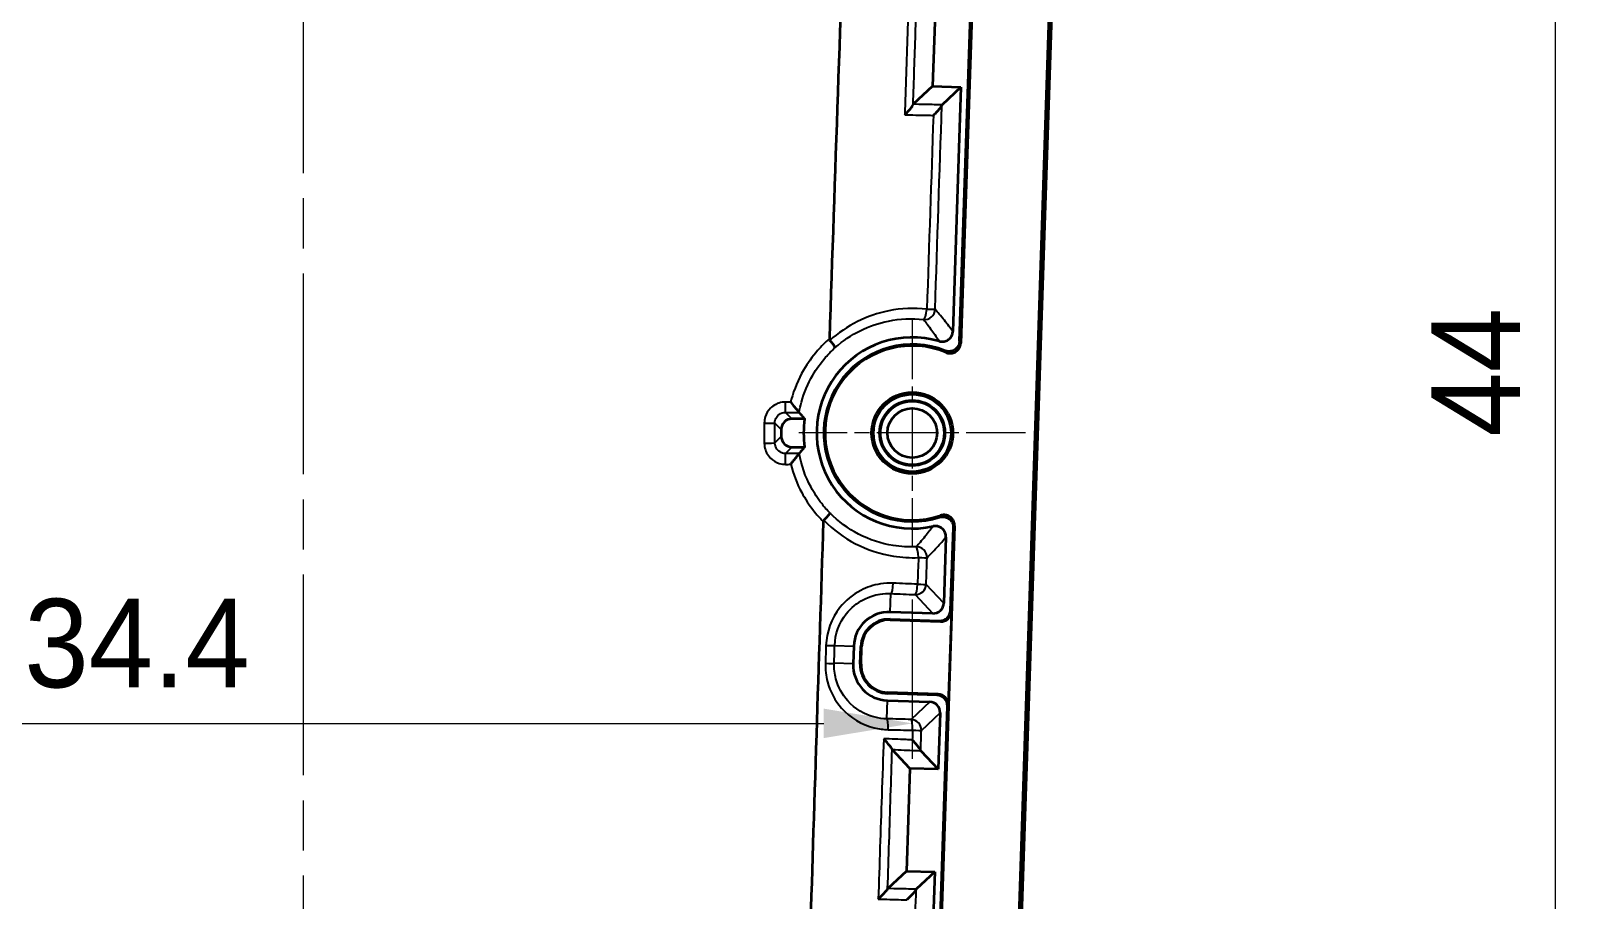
# Model space of a CAD drawing. Header units: millimetres. Extents: x 0 to 1594, y 0 to 281.
# Drawn here: x 1502.54 to 1546.58, y 185.04 to 209.57 of the extents above; entities that cross this region are included whole.
import ezdxf

# ---------------------------------------------------------------- set-up
doc = ezdxf.new("R2010")
doc.units = ezdxf.units.MM
doc.linetypes.add('CHAIN', pattern=[0.3543, 0.2362, -0.0295, 0.0591, -0.0295])
doc.layers.get('Defpoints').update_dxf_attribs({"lineweight": 25})
doc.layers.add('Center Mark (ISO)', color=7, linetype='Continuous', lineweight=18, true_color=0x80ffff)
doc.layers.add('Centerline (ISO)', color=7, linetype='Continuous', lineweight=18, true_color=0x80ffff)
for name, color, linetype, lineweight in [('Dimension (ISO)', 7, 'Continuous', 18), ('Visible (ISO)', 7, 'Continuous', 35), ('Visible Narrow (ISO)', 7, 'Continuous', 25)]:
    doc.layers.add(name, color=color, linetype=linetype, lineweight=lineweight)
doc.styles.add('Note Text (TK)', font='')
doc.styles.get('Note Text (TK)').set_extended_font_data('MS PGothic')
doc.dimstyles.new('Default - Method 1b (TK)', dxfattribs={"dimtxt": 2.5, "dimasz": 2.5, "dimexe": 1, "dimexo": 1.5, "dimgap": 1, "dimtad": 1, "dimtoh": 1, "dimrnd": 1e-08, "dimdsep": 46, "dimtxsty": 'Note Text (TK)', "dimcen": 0.09, "dimdle": 5, "dimclrd": 100, "dimclre": 100, "dimclrt": 7, "dimadec": 1, "dimazin": 1, "dimtfac": 1, "dimtmove": 0, "dimatfit": 3, "dimfxl": 0, "dimtolj": 1, "dimlwd": -1, "dimlwe": -1, "dimarcsym": 0})

# ---------------------------------------------------------------- blocks, each defined once
blk = doc.blocks.new('*D179')
at = {"layer": 'Defpoints', "color": 0, "transparency": 16777216}
for p in [(1493.021, 195.024), (1527.421, 195.024), (1527.421, 190.024)]:
    blk.add_point(p, dxfattribs=at)
at = {"layer": 'Dimension (ISO)', "color": 100, "transparency": 16777216}
for p, q in [((1493.021, 193.524), (1493.021, 189.024)), ((1527.421, 193.524), (1527.421, 189.024)), ((1495.521, 190.024), (1524.921, 190.024))]:
    blk.add_line(p, q, dxfattribs=at)
for points in [[(1495.521, 190.441), (1495.521, 189.608), (1493.021, 190.024)], [(1524.921, 190.441), (1524.921, 189.608), (1527.421, 190.024)]]:
    blk.add_solid(points, dxfattribs=at)
at = {"layer": 'Dimension (ISO)', "color": 7, "transparency": 16777216, "insert": (1502.347, 192.274), "char_height": 2.5, "attachment_point": 4, "style": 'Note Text (TK)'}
blk.add_mtext('\\A1;34.4', dxfattribs=at)
blk = doc.blocks.new('_DotSmall')
at = {"color": 0, "linetype": 'ByBlock', "const_width": 0.5}
blk.add_lwpolyline([(-0.0625, 0, 1), (0.0625, 0, 1)], format="xyb", close=True, dxfattribs=at)
blk = doc.blocks.new('*D183')
at = {"layer": 'Defpoints', "color": 0, "transparency": 16777216}
for p in [(1526.582, 221.824), (1545.582, 221.824), (1526.591, 177.824)]:
    blk.add_point(p, dxfattribs=at)
at = {"layer": 'Dimension (ISO)', "color": 100, "transparency": 16777216}
for p, q in [((1528.082, 221.824), (1546.582, 221.824)), ((1545.582, 180.324), (1545.582, 221.824)), ((1528.091, 177.824), (1546.582, 177.824))]:
    blk.add_line(p, q, dxfattribs=at)
blk.add_solid([(1545.165, 180.324), (1545.999, 180.324), (1545.582, 177.824)], dxfattribs=at)
at = {"layer": 'Dimension (ISO)', "color": 100, "transparency": 16777216, "xscale": 2.5, "yscale": 2.5, "zscale": 2.5, "rotation": 90}
blk.add_blockref('_DotSmall', (1545.582, 221.824), dxfattribs=at)
at = {"layer": 'Dimension (ISO)', "color": 7, "transparency": 16777216, "insert": (1543.332, 198.117), "char_height": 2.5, "attachment_point": 4, "rotation": 90, "style": 'Note Text (TK)'}
blk.add_mtext('\\A1;44', dxfattribs=at)

msp = doc.modelspace()

# ---------------------------------------------------------------- linework, layer by layer
at = {"layer": 'Center Mark (ISO)', "linetype": 'CHAIN', "ltscale": 7.111628}
for p, q in [((1527.4211, 201.4242), (1527.4211, 195.0242)), ((1530.6211, 198.2242), (1524.2211, 198.2242))]:
    msp.add_line(p, q, dxfattribs=at)
at = {"layer": 'Centerline (ISO)', "linetype": 'CHAIN', "ltscale": 23.990969}
msp.add_line((1510.2211, 236.7242), (1510.2211, 159.7242), dxfattribs=at)
at = {"layer": 'Visible (ISO)'}
for p, q in [((1528.7562, 200.8156), (1529.3949, 219.9759)), ((1529.4298, 219.9747), (1528.7894, 200.7643)), ((1530.1733, 176.6532), (1531.615, 219.9019)), ((1530.252, 176.6505), (1531.6936, 219.8993)), ((1528.0923, 210.9143), (1527.9957, 208.0159)), ((1527.9957, 208.0159), (1527.4506, 207.506)), ((1527.9957, 208.0159), (1528.7952, 207.9892)), ((1528.7952, 207.9892), (1528.2607, 207.4892)), ((1528.7952, 207.9892), (1528.5653, 201.0924)), ((1523.7211, 198.3247), (1523.7211, 198.1238)), ((1524.3805, 198.6242), (1524.0207, 198.6242)), ((1524.0207, 197.8242), (1524.3805, 197.8242)), ((1528.6173, 195.5987), (1527.9882, 176.726)), ((1528.5028, 193.2122), (1528.5807, 195.5498)), ((1528.3718, 195.2862), (1528.3095, 193.4185)), ((1526.7929, 192.9448), (1528.2168, 192.8973)), ((1526.7937, 192.9692), (1528.1931, 192.9226)), ((1528.0001, 193.1291), (1526.8004, 193.1691)), ((1528.5264, 193.187), (1528.4381, 190.5377)), ((1525.7676, 192.203), (1525.751, 191.7032)), ((1525.9509, 191.6966), (1525.9675, 192.1963)), ((1525.9753, 191.6958), (1525.992, 192.1955)), ((1528.1232, 190.8237), (1526.7238, 190.8704)), ((1528.1484, 190.8473), (1526.7246, 190.8948)), ((1526.7171, 190.6705), (1527.9169, 190.6305)), ((1527.9533, 176.7272), (1528.4128, 190.5141)), ((1528.2063, 190.3211), (1528.1532, 188.7272)), ((1527.3536, 188.7538), (1526.8552, 189.2866)), ((1527.6618, 189.2524), (1528.1532, 188.7272)), ((1527.3536, 188.7538), (1527.257, 185.8554)), ((1528.1532, 188.7272), (1527.3536, 188.7538)), ((1527.257, 185.8554), (1526.7287, 185.3612)), ((1527.257, 185.8554), (1528.0565, 185.8288)), ((1528.0565, 185.8288), (1527.5347, 185.3406)), ((1528.0565, 185.8288), (1527.9166, 181.6311))]:
    msp.add_line(p, q, dxfattribs=at)
for radius in [1.1467, 1.0943, 0.9236, 0.9, 0.7]:
    msp.add_circle((1527.4211, 198.2242), radius, dxfattribs=at)
for centre, radius, start, end in [((1527.4211, 198.2242), 2.7, 73.64207, 282.53963), ((1527.4211, 198.2242), 2.5, 68.29503, 287.88667), ((1527.4211, 198.2242), 2.4651, 67.26205, 288.91964), ((1527.4211, 198.2242), 3.0669, 172.50574, 187.49426), ((1526.7671, 192.1697), 1, 88.09085, 178.09085), ((1526.7671, 192.1697), 0.8, 88.09085, 178.09085), ((1526.7671, 192.1697), 0.7756, 88.09085, 178.09085), ((1526.7504, 191.6699), 1, 178.09085, 268.09085), ((1526.7504, 191.6699), 0.8, 178.09085, 268.09085), ((1526.7504, 191.6699), 0.7756, 178.09085, 268.09085)]:
    msp.add_arc(centre, radius, start, end, dxfattribs=at)
for centre, major_axis, ratio, start_param, end_param in [((1524.0215, 198.3238), (-0.2127, 0.2127), 0.9972647, 5.4991567, 7.0672139), ((1524.0215, 198.1247), (-0.2127, -0.2127), 0.9972647, 5.4991567, 7.0672139), ((1528.0093, 193.4294), (0.2055, -0.2197), 0.9972647, 5.4991567, 7.0672139), ((1528.2028, 193.2226), (0.2052, -0.2193), 0.9987828, 5.4983961, 7.0679745), ((1528.2264, 193.1973), (0.2052, -0.2193), 0.9987828, 5.4983961, 7.0679745), ((1528.1128, 190.5237), (0.2193, 0.2052), 0.9987828, 5.4983961, 7.0679745), ((1528.1381, 190.5473), (0.2193, 0.2052), 0.9987828, 5.4983961, 7.0679745), ((1527.906, 190.3303), (0.2197, 0.2055), 0.9972647, 5.4991567, 7.0672139)]:
    msp.add_ellipse(centre, major_axis=major_axis, ratio=ratio, start_param=start_param, end_param=end_param, dxfattribs=at)
for points, knots in [([(1525.7945, 221.6487), (1525.7247, 218.9316), (1525.6431, 217.0617), (1525.396, 210.1416), (1525.2356, 205.5131), (1525.0798, 200.8849)], [-5.0418854, -5.0418854, -5.0418854, -5.0418854, -4.5315986, -4.5315986, -3.5015112, -3.5015112, -3.5015112, -3.5015112]), ([(1527.2075, 207.2077), (1527.2082, 207.2084), (1527.2089, 207.2091), (1527.2403, 207.2398), (1527.2701, 207.2701), (1527.3242, 207.3275), (1527.349, 207.3551), (1527.3937, 207.4081), (1527.4135, 207.4337), (1527.4375, 207.4706), (1527.4443, 207.4838), (1527.4462, 207.493)], [-0.048372141, -0.048372141, -0.048372141, -0.048372141, -0.048073159, -0.048073159, -0.03512913, -0.03512913, -0.02277366, -0.02277366, -0.009709358, -0.009709358, 0, 0, 0, 0]), ([(1528.2564, 207.4764), (1528.2544, 207.4673), (1528.2476, 207.4542), (1528.2237, 207.4174), (1528.2039, 207.3919), (1528.1592, 207.339), (1528.1344, 207.3114), (1528.0802, 207.254), (1528.0504, 207.2237), (1528.0189, 207.193), (1528.0182, 207.1923), (1528.0175, 207.1916)], [0, 0, 0, 0, 0.00970587, 0.00970587, 0.022767176, 0.022767176, 0.035134264, 0.035134264, 0.048091731, 0.048091731, 0.048390396, 0.048390396, 0.048390396, 0.048390396]), ([(1525.0798, 200.8849), (1525.0795, 200.875), (1525.0804, 200.8648), (1525.0856, 200.8491), (1525.0887, 200.8434), (1525.093, 200.8383), (1525.0931, 200.8383), (1525.0931, 200.8382)], [0, 0, 0, 0, 0.0029694445, 0.0029694445, 0.0049687418, 0.0049687418, 0.0049921299, 0.0049921299, 0.0049921299, 0.0049921299]), ([(1525.2461, 200.6387), (1525.2461, 200.6388), (1525.2461, 200.6388), (1525.2465, 200.6415), (1525.2441, 200.647), (1525.2339, 200.6638), (1525.2262, 200.675), (1525.2024, 200.7071), (1525.1845, 200.7299), (1525.1423, 200.7812), (1525.1184, 200.8093), (1525.0931, 200.8382)], [-0.00018941, -0.00018941, -0.00018941, -0.00018941, 0, 0, 0.008607762, 0.008607762, 0.017206684, 0.017206684, 0.028929219, 0.028929219, 0.0406213, 0.0406213, 0.0406213, 0.0406213]), ([(1528.1815, 200.8149), (1528.2191, 200.8039), (1528.2585, 200.8003), (1528.3363, 200.8085), (1528.3739, 200.8201), (1528.4425, 200.8571), (1528.4728, 200.8821), (1528.5183, 200.9375), (1528.5348, 200.966), (1528.5578, 201.0273), (1528.5642, 201.0597), (1528.5653, 201.0924)], [0, 0, 0, 0, 0.011751014, 0.011751014, 0.023456662, 0.023456662, 0.035137988, 0.035137988, 0.044959283, 0.044959283, 0.054789466, 0.054789466, 0.054789466, 0.054789466]), ([(1528.7562, 200.8156), (1528.7549, 200.7765), (1528.746, 200.738), (1528.7139, 200.6667), (1528.6911, 200.6346), (1528.6344, 200.5809), (1528.6011, 200.5599), (1528.5284, 200.5318), (1528.4896, 200.525), (1528.4146, 200.5265), (1528.3791, 200.5337), (1528.3457, 200.547)], [0, 0, 0, 0, 0.01173795, 0.01173795, 0.023452388, 0.023452388, 0.035152501, 0.035152501, 0.046855593, 0.046855593, 0.057642686, 0.057642686, 0.057642686, 0.057642686]), ([(1528.3739, 200.4977), (1528.41, 200.4826), (1528.4487, 200.4747), (1528.5269, 200.4741), (1528.5656, 200.4815), (1528.638, 200.5106), (1528.671, 200.5321), (1528.7269, 200.5865), (1528.7493, 200.6189), (1528.7798, 200.6893), (1528.7882, 200.7265), (1528.7894, 200.7643)], [0, 0, 0, 0, 0.011739538, 0.011739538, 0.023455046, 0.023455046, 0.035155573, 0.035155573, 0.046858691, 0.046858691, 0.058188588, 0.058188588, 0.058188588, 0.058188588]), ([(1523.9857, 199.0987), (1523.9862, 199.098), (1523.9868, 199.0973), (1524.0237, 199.0498), (1524.0607, 199.0032), (1524.1216, 198.928), (1524.1468, 198.8973), (1524.1848, 198.8519), (1524.1991, 198.8352), (1524.2181, 198.8132), (1524.2238, 198.807), (1524.2255, 198.8054)], [-0.051556692, -0.051556692, -0.051556692, -0.051556692, -0.05129287, -0.05129287, -0.033653508, -0.033653508, -0.01992662, -0.01992662, -0.009222614, -0.009222614, 0, 0, 0, 0]), ([(1523.9874, 197.3388), (1523.9879, 197.3395), (1523.9885, 197.3402), (1524.0085, 197.3659), (1524.028, 197.391), (1524.0661, 197.4397), (1524.0848, 197.4633), (1524.1284, 197.5186), (1524.1528, 197.5492), (1524.1893, 197.5952), (1524.2028, 197.6124), (1524.2207, 197.6355), (1524.2257, 197.6424), (1524.227, 197.6447)], [-0.00026782, -0.00026782, -0.00026782, -0.00026782, 0, 0, 0.009521611, 0.009521611, 0.018872002, 0.018872002, 0.03244388, 0.03244388, 0.043069304, 0.043069304, 0.052319568, 0.052319568, 0.052319568, 0.052319568]), ([(1524.9081, 195.7204), (1524.8422, 193.7163), (1524.7772, 191.7123), (1524.5754, 185.4), (1524.4643, 181.793), (1524.381, 179.0511)], [-3.1183368, -3.1183368, -3.1183368, -3.1183368, -2.6722265, -2.6722265, -1.7129366, -1.7129366, -1.7129366, -1.7129366]), ([(1524.9229, 195.7617), (1524.9192, 195.758), (1524.9163, 195.7537), (1524.9122, 195.7448), (1524.9108, 195.7404), (1524.9088, 195.7308), (1524.9083, 195.7256), (1524.9081, 195.7204)], [0.225006952, 0.225006952, 0.225006952, 0.225006952, 0.229970795, 0.229970795, 0.234274407, 0.234274407, 0.239153222, 0.239153222, 0.239153222, 0.239153222]), ([(1525.0936, 195.9647), (1525.0936, 195.9647), (1525.0937, 195.9646), (1525.0943, 195.9613), (1525.0916, 195.9547), (1525.0794, 195.9355), (1525.0701, 195.923), (1525.0424, 195.889), (1525.0225, 195.8663), (1524.9763, 195.8161), (1524.9503, 195.7891), (1524.9229, 195.7617)], [-0.042141541, -0.042141541, -0.042141541, -0.042141541, -0.041946028, -0.041946028, -0.032674963, -0.032674963, -0.023412916, -0.023412916, -0.011695256, -0.011695256, 0, 0, 0, 0]), ([(1528.3718, 195.2862), (1528.3731, 195.3254), (1528.3668, 195.3644), (1528.3395, 195.4376), (1528.3188, 195.4712), (1528.2659, 195.5284), (1528.2341, 195.5515), (1528.1691, 195.5817), (1528.1374, 195.5906), (1528.0723, 195.5976), (1528.0393, 195.5958), (1528.0073, 195.5886)], [0, 0, 0, 0, 0.011750056, 0.011750056, 0.023454504, 0.023454504, 0.035134529, 0.035134529, 0.044958311, 0.044958311, 0.054789453, 0.054789453, 0.054789453, 0.054789453]), ([(1528.189, 195.8451), (1528.2262, 195.8571), (1528.2654, 195.8617), (1528.3434, 195.8557), (1528.3813, 195.8451), (1528.451, 195.8099), (1528.4821, 195.7857), (1528.5332, 195.7268), (1528.5527, 195.6926), (1528.5766, 195.6215), (1528.5819, 195.5857), (1528.5807, 195.5498)], [0, 0, 0, 0, 0.011738455, 0.011738455, 0.023453555, 0.023453555, 0.035154399, 0.035154399, 0.04685819, 0.04685819, 0.057642691, 0.057642691, 0.057642691, 0.057642691]), ([(1528.6173, 195.5987), (1528.6186, 195.6378), (1528.6122, 195.6768), (1528.5849, 195.7501), (1528.5643, 195.7837), (1528.5113, 195.841), (1528.4795, 195.8642), (1528.4088, 195.8971), (1528.3706, 195.9065), (1528.2939, 195.91), (1528.2561, 195.9046), (1528.2204, 195.8923)], [0, 0, 0, 0, 0.011739012, 0.011739012, 0.023453828, 0.023453828, 0.035153591, 0.035153591, 0.046855978, 0.046855978, 0.058188585, 0.058188585, 0.058188585, 0.058188585]), ([(1526.853, 189.2926), (1526.8516, 189.2988), (1526.846, 189.3092), (1526.8258, 189.3402), (1526.8091, 189.3626), (1526.7671, 189.4159), (1526.7404, 189.448), (1526.6817, 189.5162), (1526.649, 189.553), (1526.6149, 189.5903), (1526.6143, 189.591), (1526.6137, 189.5916)], [0, 0, 0, 0, 0.009210039, 0.009210039, 0.021260573, 0.021260573, 0.035298284, 0.035298284, 0.050207523, 0.050207523, 0.050471843, 0.050471843, 0.050471843, 0.050471843]), ([(1527.6595, 189.2587), (1527.6581, 189.265), (1527.6525, 189.2756), (1527.6323, 189.3069), (1527.6157, 189.3295), (1527.5737, 189.3829), (1527.5471, 189.415), (1527.4886, 189.4832), (1527.4559, 189.5199), (1527.4218, 189.5572), (1527.4212, 189.558), (1527.4205, 189.5587)], [-0.050619581, -0.050619581, -0.050619581, -0.050619581, -0.041316904, -0.041316904, -0.029148701, -0.029148701, -0.015006503, -0.015006503, 0, 0, 0.000296655, 0.000296655, 0.000296655, 0.000296655]), ([(1526.4602, 185.0618), (1526.4609, 185.0625), (1526.4616, 185.0632), (1526.4998, 185.0997), (1526.5367, 185.136), (1526.6026, 185.2033), (1526.6326, 185.2351), (1526.6784, 185.2867), (1526.696, 185.3078), (1526.7179, 185.3377), (1526.7241, 185.3481), (1526.7258, 185.3545)], [-0.051044495, -0.051044495, -0.051044495, -0.051044495, -0.050744481, -0.050744481, -0.035281335, -0.035281335, -0.020794943, -0.020794943, -0.009086376, -0.009086376, 0, 0, 0, 0]), ([(1527.5319, 185.3341), (1527.5301, 185.3277), (1527.5239, 185.3175), (1527.5021, 185.2877), (1527.4844, 185.2667), (1527.4387, 185.2153), (1527.4087, 185.1836), (1527.3429, 185.1165), (1527.3062, 185.0804), (1527.268, 185.044), (1527.2673, 185.0433), (1527.2666, 185.0426)], [0, 0, 0, 0, 0.009090831, 0.009090831, 0.020816325, 0.020816325, 0.035283296, 0.035283296, 0.050723035, 0.050723035, 0.051022294, 0.051022294, 0.051022294, 0.051022294])]:
    msp.add_open_spline(points, degree=3, knots=knots, dxfattribs=at)
for points, degree in [([(1527.4506, 207.506), (1527.4492, 207.5047), (1527.4477, 207.5003), (1527.4462, 207.493)], 3), ([(1528.2607, 207.4892), (1528.2593, 207.4879), (1528.2579, 207.4836), (1528.2564, 207.4764)], 3), ([(1524.2257, 198.8051), (1524.2257, 198.8052), (1524.2256, 198.8053), (1524.2255, 198.8054)], 3), ([(1524.2257, 198.8051), (1524.3031, 198.7124), (1524.3805, 198.6242)], 2), ([(1524.3805, 197.8242), (1524.3038, 197.7369), (1524.2272, 197.6451)], 2), ([(1524.2272, 197.6451), (1524.2271, 197.645), (1524.227, 197.6449), (1524.227, 197.6447)], 3), ([(1526.853, 189.2926), (1526.8537, 189.2894), (1526.8544, 189.2874), (1526.8552, 189.2866)], 3), ([(1527.6595, 189.2587), (1527.6602, 189.2554), (1527.661, 189.2533), (1527.6618, 189.2524)], 3), ([(1526.7287, 185.3612), (1526.7278, 185.3604), (1526.7268, 185.3581), (1526.7258, 185.3545)], 3), ([(1527.5347, 185.3406), (1527.5338, 185.3398), (1527.5329, 185.3376), (1527.5319, 185.3341)], 3)]:
    msp.add_open_spline(points, degree=degree, dxfattribs=at)
at = {"layer": 'Visible Narrow (ISO)'}
for p, q in [((1527.4462, 207.493), (1527.4465, 207.5021)), ((1524.0207, 198.6242), (1523.8395, 198.8054)), ((1523.5405, 198.5053), (1523.7211, 198.3247)), ((1523.7211, 198.1238), (1523.5411, 197.9438)), ((1523.8415, 197.6451), (1524.0207, 197.8242)), ((1528.3095, 193.4185), (1527.8125, 193.9499)), ((1526.8004, 193.1691), (1526.8178, 193.6902)), ((1527.5031, 193.6604), (1528.0001, 193.1291)), ((1526.7929, 192.9448), (1526.7937, 192.9692)), ((1528.1931, 192.9226), (1528.2168, 192.8973)), ((1528.5264, 193.187), (1528.5028, 193.2122)), ((1525.2303, 192.2209), (1525.7676, 192.203)), ((1525.9675, 192.1963), (1525.992, 192.1955)), ((1525.751, 191.7032), (1525.2144, 191.7211)), ((1525.9753, 191.6958), (1525.9509, 191.6966)), ((1526.7238, 190.8704), (1526.7246, 190.8948)), ((1528.1484, 190.8473), (1528.1232, 190.8237)), ((1526.6999, 190.153), (1526.7171, 190.6705)), ((1527.9169, 190.6305), (1527.3886, 190.1363)), ((1527.678, 189.8269), (1528.2063, 190.3211)), ((1528.4128, 190.5141), (1528.4381, 190.5377)), ((1526.8529, 189.2891), (1526.853, 189.2926))]:
    msp.add_line(p, q, dxfattribs=at)
for centre, major_axis, ratio, start_param, end_param in [((1527.7674, 201.7257), (-0.033, -0.2982), 0.2189671, 0.0536634, 1.5785028), ((1527.7674, 201.7257), (0.2257, 0.1977), 0.9970747, 3.8958207, 5.5289573), ((1527.7674, 201.7257), (0.2998, -0.0098), 0.0095048, 4.9330757, 6.2308231), ((1523.8395, 199.105), (-0.0001, -0.3), 0.0036732, 0.0523602, 1.5498408), ((1523.2409, 198.5053), (0.3, 0.0003), 0.0213353, 4.7159609, 6.2308135), ((1523.2415, 197.9438), (0.3, 0.0003), 0.0218078, 4.7160796, 6.230813), ((1523.8415, 197.3455), (-0.0001, 0.3), 0.0040613, 4.6899446, 6.230825), ((1527.5377, 194.7116), (-0.2121, 0.2121), 0.9970709, 3.8952119, 5.5295661), ((1527.5377, 194.7116), (-0.013, 0.2997), 0.1917776, 4.6855951, 6.2298342), ((1527.5377, 194.7116), (0.2998, -0.0098), 0.0123757, 4.9068018, 6.2308214), ((1526.8277, 193.9896), (-0.013, -0.2997), 0.1899112, 0.0533313, 1.5573324), ((1527.5131, 193.9598), (-0.013, -0.2997), 0.1901559, 0.0533339, 1.5603924), ((1527.5131, 193.9598), (0.2191, 0.2049), 0.9972647, 3.9283603, 5.4964176), ((1527.5131, 193.9598), (0.2998, -0.0098), 0.0126909, 4.9035735, 6.2308212), ((1524.9309, 192.2309), (0.2998, -0.0096), 0.0259398, 4.8937339, 6.2308078), ((1524.9149, 191.7311), (0.2998, -0.0096), 0.0263362, 4.8912731, 6.2308072), ((1526.6899, 189.8536), (0.0073, 0.2999), 0.1704234, 4.6932515, 6.2300474), ((1527.3786, 189.8369), (0.0073, 0.2999), 0.1710909, 4.6967232, 6.2300411), ((1527.3786, 189.8369), (-0.2049, 0.2191), 0.9972647, 3.9283603, 5.4964176), ((1527.3786, 189.8369), (0.2998, -0.0098), 0.0144506, 4.8844311, 6.23082)]:
    msp.add_ellipse(centre, major_axis=major_axis, ratio=ratio, start_param=start_param, end_param=end_param, dxfattribs=at)
for points, knots in [([(1527.3605, 211.7703), (1527.3351, 211.0132), (1527.3097, 210.2562), (1527.2843, 209.4992), (1527.2587, 208.7354), (1527.2331, 207.9716), (1527.2075, 207.2077)], [1.02887468, 1.02887468, 1.02887468, 1.02887468, 1.25607359, 1.25607359, 1.25607359, 1.48532714, 1.48532714, 1.48532714, 1.48532714]), ([(1527.4465, 207.5021), (1527.4683, 208.1661), (1527.4901, 208.8301), (1527.512, 209.4941), (1527.5336, 210.1511), (1527.5552, 210.8082), (1527.5769, 211.4652)], [-1.45538176, -1.45538176, -1.45538176, -1.45538176, -1.25607359, -1.25607359, -1.25607359, -1.05884484, -1.05884484, -1.05884484, -1.05884484]), ([(1528.2607, 207.4892), (1528.2416, 207.4896), (1528.2225, 207.49), (1528.2034, 207.4904), (1528.1312, 207.4919), (1528.059, 207.4934), (1527.9146, 207.4964), (1527.8424, 207.4979), (1527.7703, 207.4994), (1527.6637, 207.5016), (1527.5572, 207.5038), (1527.4506, 207.506)], [-0.005898096, -0.005898096, -0.005898096, -0.005898096, 0, 0, 0, 0.02228024, 0.02228024, 0.044560481, 0.044560481, 0.044560481, 0.077448415, 0.077448415, 0.077448415, 0.077448415]), ([(1527.2075, 207.2077), (1527.4151, 207.2036), (1527.6228, 207.1995), (1527.8305, 207.1953), (1527.8928, 207.1941), (1527.9552, 207.1928), (1528.0175, 207.1916)], [-0.108662074, -0.108662074, -0.108662074, -0.108662074, -0.044560481, -0.044560481, -0.044560481, -0.02531331, -0.02531331, -0.02531331, -0.02531331]), ([(1527.833, 201.7208), (1527.4746, 201.7601), (1527.1101, 201.744), (1526.1441, 201.5501), (1525.563, 201.2606), (1525.0931, 200.8382)], [-0.30448388, -0.30448388, -0.30448388, -0.30448388, -0.19360325, -0.19360325, -0.00226491, -0.00226491, -0.00226491, -0.00226491]), ([(1528.5653, 201.0924), (1528.5282, 201.1438), (1528.4911, 201.1938), (1528.4117, 201.2983), (1528.3694, 201.3524), (1528.3271, 201.4053), (1528.2795, 201.4648), (1528.2318, 201.5227), (1528.145, 201.6257), (1528.106, 201.6711), (1528.0669, 201.7157)], [-1.11009258, -1.11009258, -1.11009258, -1.11009258, -0.88720271, -0.88720271, -0.63420278, -0.63420278, -0.63420278, -0.34949742, -0.34949742, -0.11662468, -0.11662468, -0.11662468, -0.11662468]), ([(1525.2461, 200.6387), (1525.6734, 201.0171), (1526.1992, 201.2759), (1527.0765, 201.4503), (1527.4101, 201.4643), (1527.7379, 201.4276)], [0.00457115, 0.00457115, 0.00457115, 0.00457115, 0.19360325, 0.19360325, 0.30448388, 0.30448388, 0.30448388, 0.30448388]), ([(1527.7379, 201.4276), (1527.7734, 201.3833), (1527.8086, 201.3383), (1527.8867, 201.2366), (1527.9293, 201.1794), (1527.9717, 201.1209), (1528.0094, 201.0689), (1528.0468, 201.0158), (1528.1167, 200.9137), (1528.1492, 200.8649), (1528.1815, 200.8149)], [0.11662468, 0.11662468, 0.11662468, 0.11662468, 0.34949742, 0.34949742, 0.63420278, 0.63420278, 0.63420278, 0.88720271, 0.88720271, 1.11009258, 1.11009258, 1.11009258, 1.11009258]), ([(1525.0798, 200.8849), (1524.9622, 200.7814), (1524.8513, 200.6701), (1524.5991, 200.3806), (1524.4663, 200.1949), (1524.3525, 199.9983), (1524.2018, 199.7379), (1524.0845, 199.4582), (1523.9978, 199.1451), (1523.9916, 199.1219), (1523.9857, 199.0987)], [-0.59710135, -0.59710135, -0.59710135, -0.59710135, -0.55008316, -0.55008316, -0.48192239, -0.48192239, -0.48192239, -0.39166972, -0.39166972, -0.38447175, -0.38447175, -0.38447175, -0.38447175]), ([(1524.2257, 198.8051), (1524.2433, 198.9025), (1524.2653, 198.999), (1524.3652, 199.3597), (1524.4726, 199.6157), (1524.6106, 199.8541), (1524.7148, 200.0341), (1524.8363, 200.2041), (1525.0583, 200.4589), (1525.1496, 200.5517), (1525.2461, 200.6387)], [0.35925842, 0.35925842, 0.35925842, 0.35925842, 0.39166972, 0.39166972, 0.48192239, 0.48192239, 0.48192239, 0.55008316, 0.55008316, 0.59266348, 0.59266348, 0.59266348, 0.59266348]), ([(1528.3457, 200.547), (1528.3466, 200.5454), (1528.3476, 200.5437), (1528.3523, 200.5355), (1528.3561, 200.5289), (1528.3599, 200.5223), (1528.3637, 200.5157), (1528.3674, 200.5091), (1528.3721, 200.5009), (1528.373, 200.4993), (1528.3739, 200.4977)], [0.03039533, 0.03039533, 0.03039533, 0.03039533, 0.04043673, 0.04043673, 0.08087346, 0.08087346, 0.08087346, 0.12092632, 0.12092632, 0.13058194, 0.13058194, 0.13058194, 0.13058194]), ([(1528.7894, 200.7643), (1528.7884, 200.7659), (1528.7873, 200.7676), (1528.7818, 200.7761), (1528.7774, 200.783), (1528.773, 200.7898), (1528.7685, 200.7967), (1528.764, 200.8036), (1528.7584, 200.8122), (1528.7573, 200.8139), (1528.7562, 200.8156)], [-0.13058194, -0.13058194, -0.13058194, -0.13058194, -0.12092632, -0.12092632, -0.08087346, -0.08087346, -0.08087346, -0.04043673, -0.04043673, -0.03039533, -0.03039533, -0.03039533, -0.03039533]), ([(1523.8406, 199.0987), (1523.8086, 199.0987), (1523.7766, 199.0962), (1523.6214, 199.0712), (1523.5044, 199.0112), (1523.3481, 198.854), (1523.2971, 198.769), (1523.2509, 198.6194), (1523.2419, 198.5591), (1523.242, 198.4989)], [0, 0, 0, 0, 0.009596003, 0.009596003, 0.047179889, 0.047179889, 0.076090569, 0.076090569, 0.094159745, 0.094159745, 0.094159745, 0.094159745]), ([(1523.5405, 198.5053), (1523.5403, 198.5355), (1523.5447, 198.5657), (1523.5676, 198.6407), (1523.593, 198.6833), (1523.6711, 198.762), (1523.7296, 198.7919), (1523.8074, 198.8042), (1523.8235, 198.8055), (1523.8395, 198.8054)], [-0.094159745, -0.094159745, -0.094159745, -0.094159745, -0.076090569, -0.076090569, -0.047179889, -0.047179889, -0.009596003, -0.009596003, 0, 0, 0, 0]), ([(1523.242, 198.4989), (1523.2421, 198.4053), (1523.2422, 198.3117), (1523.2424, 198.1245), (1523.2425, 198.0309), (1523.2426, 197.9373)], [-0.056159265, -0.056159265, -0.056159265, -0.056159265, -0.028079633, -0.028079633, 0, 0, 0, 0]), ([(1523.5411, 197.9438), (1523.541, 198.0374), (1523.5409, 198.131), (1523.5407, 198.3181), (1523.5406, 198.4117), (1523.5405, 198.5053)], [0, 0, 0, 0, 0.028079633, 0.028079633, 0.056159265, 0.056159265, 0.056159265, 0.056159265]), ([(1523.2426, 197.9373), (1523.2427, 197.9051), (1523.2453, 197.8728), (1523.2708, 197.7176), (1523.3309, 197.6009), (1523.4881, 197.445), (1523.573, 197.394), (1523.7224, 197.3478), (1523.7826, 197.3387), (1523.8427, 197.3387)], [0, 0, 0, 0, 0.009667129, 0.009667129, 0.047204037, 0.047204037, 0.07607858, 0.07607858, 0.09412517, 0.09412517, 0.09412517, 0.09412517]), ([(1523.8415, 197.6451), (1523.8114, 197.645), (1523.7812, 197.6494), (1523.7063, 197.6723), (1523.6638, 197.6977), (1523.5851, 197.7756), (1523.555, 197.8339), (1523.5424, 197.9116), (1523.5411, 197.9277), (1523.5411, 197.9438)], [-0.09412517, -0.09412517, -0.09412517, -0.09412517, -0.07607858, -0.07607858, -0.047204037, -0.047204037, -0.009667129, -0.009667129, 0, 0, 0, 0]), ([(1523.9874, 197.3388), (1524.0585, 197.062), (1524.1633, 196.7938), (1524.2987, 196.5421), (1524.3941, 196.3647), (1524.5047, 196.1954), (1524.7156, 195.9258), (1524.8088, 195.8202), (1524.9081, 195.7204)], [-0.20662469, -0.20662469, -0.20662469, -0.20662469, -0.12089215, -0.12089215, -0.12089215, -0.06044607, -0.06044607, -0.01823847, -0.01823847, -0.01823847, -0.01823847]), ([(1525.0936, 195.9647), (1525.0123, 196.0483), (1524.9355, 196.1363), (1524.75, 196.3733), (1524.6487, 196.5283), (1524.5614, 196.6907), (1524.4011, 196.9887), (1524.2878, 197.3119), (1524.227, 197.6447)], [0.02222365, 0.02222365, 0.02222365, 0.02222365, 0.06044607, 0.06044607, 0.12089215, 0.12089215, 0.12089215, 0.2317948, 0.2317948, 0.2317948, 0.2317948]), ([(1524.9229, 195.7617), (1525.1847, 195.4936), (1525.4889, 195.2684), (1526.1554, 194.923), (1526.5182, 194.8041), (1527.1234, 194.7088), (1527.3599, 194.6956), (1527.5955, 194.7061)], [-0.3013558, -0.3013558, -0.3013558, -0.3013558, -0.18736026, -0.18736026, -0.07206164, -0.07206164, 0, 0, 0, 0]), ([(1527.5277, 195.0111), (1527.3123, 195.0015), (1527.0959, 195.0136), (1526.5421, 195.101), (1526.21, 195.21), (1525.6049, 195.5234), (1525.3307, 195.725), (1525.0936, 195.9647)], [0, 0, 0, 0, 0.07206164, 0.07206164, 0.18736026, 0.18736026, 0.29927898, 0.29927898, 0.29927898, 0.29927898]), ([(1528.0073, 195.5886), (1527.972, 195.5413), (1527.9366, 195.4951), (1527.8605, 195.3984), (1527.8198, 195.3481), (1527.779, 195.299), (1527.7328, 195.2434), (1527.6864, 195.1892), (1527.6026, 195.0937), (1527.5652, 195.052), (1527.5277, 195.0111)], [0.03038447, 0.03038447, 0.03038447, 0.03038447, 0.25170697, 0.25170697, 0.50341395, 0.50341395, 0.50341395, 0.78818752, 0.78818752, 1.01615865, 1.01615865, 1.01615865, 1.01615865]), ([(1528.2204, 195.8923), (1528.2194, 195.8908), (1528.2183, 195.8892), (1528.2132, 195.8814), (1528.209, 195.8751), (1528.2048, 195.8688), (1528.2006, 195.8625), (1528.1964, 195.8561), (1528.1911, 195.8483), (1528.19, 195.8467), (1528.189, 195.8451)], [0.03005694, 0.03005694, 0.03005694, 0.03005694, 0.03988282, 0.03988282, 0.07976564, 0.07976564, 0.07976564, 0.12003213, 0.12003213, 0.13024355, 0.13024355, 0.13024355, 0.13024355]), ([(1528.5807, 195.5498), (1528.5819, 195.5514), (1528.5832, 195.5531), (1528.5893, 195.5612), (1528.5942, 195.5678), (1528.5991, 195.5743), (1528.604, 195.5808), (1528.6088, 195.5873), (1528.6149, 195.5955), (1528.6161, 195.5971), (1528.6173, 195.5987)], [-0.13024355, -0.13024355, -0.13024355, -0.13024355, -0.12003213, -0.12003213, -0.07976564, -0.07976564, -0.07976564, -0.03988282, -0.03988282, -0.03005694, -0.03005694, -0.03005694, -0.03005694]), ([(1527.8371, 194.7017), (1527.8782, 194.7427), (1527.9193, 194.7846), (1528.0119, 194.8807), (1528.0633, 194.9354), (1528.1148, 194.9916), (1528.1603, 195.0414), (1528.2058, 195.0923), (1528.2915, 195.1907), (1528.3316, 195.2378), (1528.3718, 195.2862)], [-1.01615865, -1.01615865, -1.01615865, -1.01615865, -0.78818752, -0.78818752, -0.50341395, -0.50341395, -0.50341395, -0.25170697, -0.25170697, -0.03038447, -0.03038447, -0.03038447, -0.03038447]), ([(1527.5955, 194.7061), (1527.5912, 194.5808), (1527.587, 194.4555), (1527.5784, 194.2049), (1527.5742, 194.0796), (1527.5699, 193.9542)], [0, 0, 0, 0, 0.037612933, 0.037612933, 0.075225866, 0.075225866, 0.075225866, 0.075225866]), ([(1527.8125, 193.9499), (1527.8166, 194.0752), (1527.8207, 194.2005), (1527.8289, 194.4511), (1527.833, 194.5764), (1527.8371, 194.7017)], [-0.075225866, -0.075225866, -0.075225866, -0.075225866, -0.037612933, -0.037612933, 0, 0, 0, 0]), ([(1526.8845, 193.9831), (1526.763, 193.9883), (1526.6409, 193.9812), (1526.328, 193.9312), (1526.14, 193.8692), (1525.74, 193.6609), (1525.538, 193.4947), (1525.1386, 192.9907), (1524.9977, 192.6084), (1524.9847, 192.2215)], [0, 0, 0, 0, 0.03716132, 0.03716132, 0.09661943, 0.09661943, 0.17391497, 0.17391497, 0.29007196, 0.29007196, 0.29007196, 0.29007196]), ([(1527.5699, 193.9542), (1527.4557, 193.9591), (1527.3415, 193.9639), (1527.113, 193.9735), (1526.9987, 193.9783), (1526.8845, 193.9831)], [-0.069872465, -0.069872465, -0.069872465, -0.069872465, -0.034936233, -0.034936233, 0, 0, 0, 0]), ([(1525.2303, 192.2209), (1525.2406, 192.5447), (1525.3582, 192.8644), (1525.6922, 193.2853), (1525.8611, 193.4239), (1526.1956, 193.597), (1526.3528, 193.6483), (1526.6142, 193.6893), (1526.7163, 193.6948), (1526.8178, 193.6902)], [-0.29007196, -0.29007196, -0.29007196, -0.29007196, -0.17391497, -0.17391497, -0.09661943, -0.09661943, -0.03716132, -0.03716132, 0, 0, 0, 0]), ([(1526.8178, 193.6902), (1526.932, 193.6853), (1527.0462, 193.6803), (1527.2747, 193.6704), (1527.3889, 193.6654), (1527.5031, 193.6604)], [0, 0, 0, 0, 0.034936233, 0.034936233, 0.069872465, 0.069872465, 0.069872465, 0.069872465]), ([(1524.9847, 192.2215), (1524.982, 192.1382), (1524.9792, 192.0549), (1524.9736, 191.8883), (1524.9708, 191.8049), (1524.968, 191.7216)], [-0.050017136, -0.050017136, -0.050017136, -0.050017136, -0.025008568, -0.025008568, 0, 0, 0, 0]), ([(1525.2144, 191.7211), (1525.217, 191.8044), (1525.2197, 191.8877), (1525.225, 192.0543), (1525.2277, 192.1376), (1525.2303, 192.2209)], [0, 0, 0, 0, 0.025008568, 0.025008568, 0.050017136, 0.050017136, 0.050017136, 0.050017136]), ([(1524.968, 191.7216), (1524.9621, 191.5442), (1524.9824, 191.3661), (1525.1003, 190.9214), (1525.2376, 190.6664), (1525.6667, 190.1828), (1525.9923, 189.9867), (1526.4748, 189.8673), (1526.6076, 189.8496), (1526.7408, 189.8466)], [0, 0, 0, 0, 0.05326942, 0.05326942, 0.1385005, 0.1385005, 0.2493009, 0.2493009, 0.28986271, 0.28986271, 0.28986271, 0.28986271]), ([(1526.6999, 190.153), (1526.5886, 190.1555), (1526.4777, 190.1703), (1526.0744, 190.2698), (1525.8017, 190.4337), (1525.4418, 190.8381), (1525.3264, 191.0515), (1525.2269, 191.4236), (1525.2097, 191.5727), (1525.2144, 191.7211)], [-0.28986271, -0.28986271, -0.28986271, -0.28986271, -0.2493009, -0.2493009, -0.1385005, -0.1385005, -0.05326942, -0.05326942, 0, 0, 0, 0]), ([(1527.3886, 190.1363), (1527.2738, 190.1391), (1527.159, 190.1419), (1526.9294, 190.1474), (1526.8146, 190.1502), (1526.6999, 190.153)], [0, 0, 0, 0, 0.034959373, 0.034959373, 0.069918747, 0.069918747, 0.069918747, 0.069918747]), ([(1526.7408, 189.8466), (1526.8557, 189.844), (1526.9705, 189.8414), (1527.2001, 189.8362), (1527.315, 189.8335), (1527.4298, 189.8309)], [-0.069918747, -0.069918747, -0.069918747, -0.069918747, -0.034959373, -0.034959373, 0, 0, 0, 0]), ([(1526.6137, 189.5916), (1526.5955, 189.0545), (1526.5773, 188.5173), (1526.5591, 187.9801), (1526.5261, 187.0074), (1526.4932, 186.0346), (1526.4602, 185.0618)], [0.64102549, 0.64102549, 0.64102549, 0.64102549, 0.80227119, 0.80227119, 0.80227119, 1.0942754, 1.0942754, 1.0942754, 1.0942754]), ([(1527.4205, 189.5587), (1527.3639, 189.561), (1527.3073, 189.5633), (1527.2508, 189.5656), (1527.0384, 189.5743), (1526.826, 189.583), (1526.6137, 189.5916)], [-0.284161865, -0.284161865, -0.284161865, -0.284161865, -0.266925717, -0.266925717, -0.266925717, -0.202242217, -0.202242217, -0.202242217, -0.202242217]), ([(1526.726, 185.3587), (1526.7541, 186.2316), (1526.7823, 187.1046), (1526.8105, 187.9775), (1526.8246, 188.4147), (1526.8387, 188.8519), (1526.8529, 189.2891)], [-1.06434353, -1.06434353, -1.06434353, -1.06434353, -0.80227119, -0.80227119, -0.80227119, -0.67101935, -0.67101935, -0.67101935, -0.67101935]), ([(1526.8552, 189.2866), (1526.9668, 189.2819), (1527.0784, 189.2771), (1527.19, 189.2724), (1527.2637, 189.2693), (1527.3374, 189.2662), (1527.4848, 189.2599), (1527.5585, 189.2568), (1527.6321, 189.2537), (1527.642, 189.2532), (1527.6519, 189.2528), (1527.6618, 189.2524)], [0.23291851, 0.23291851, 0.23291851, 0.23291851, 0.266925717, 0.266925717, 0.266925717, 0.289377058, 0.289377058, 0.311828398, 0.311828398, 0.311828398, 0.314842846, 0.314842846, 0.314842846, 0.314842846]), ([(1526.4602, 185.0618), (1526.6766, 185.0567), (1526.893, 185.0515), (1527.1094, 185.0463), (1527.1618, 185.0451), (1527.2142, 185.0438), (1527.2666, 185.0426)], [-0.113380111, -0.113380111, -0.113380111, -0.113380111, -0.047770782, -0.047770782, -0.047770782, -0.031889633, -0.031889633, -0.031889633, -0.031889633]), ([(1527.5347, 185.3406), (1527.4605, 185.3425), (1527.3863, 185.3444), (1527.2333, 185.3483), (1527.1545, 185.3503), (1527.0758, 185.3523), (1526.9601, 185.3553), (1526.8444, 185.3583), (1526.7287, 185.3612)], [0.00136713, 0.00136713, 0.00136713, 0.00136713, 0.023885391, 0.023885391, 0.047770782, 0.047770782, 0.047770782, 0.08286556, 0.08286556, 0.08286556, 0.08286556]), ([(1527.4288, 182.1547), (1527.4489, 182.7745), (1527.4689, 183.3943), (1527.4891, 184.0141), (1527.5033, 184.4541), (1527.5176, 184.8941), (1527.5319, 185.3341)], [-1.3791337, -1.3791337, -1.3791337, -1.3791337, -1.19306391, -1.19306391, -1.19306391, -1.06097909, -1.06097909, -1.06097909, -1.06097909])]:
    msp.add_open_spline(points, degree=3, knots=knots, dxfattribs=at)
for points in [[(1528.0669, 201.7157), (1528.1299, 203.636), (1528.1931, 205.5562), (1528.2564, 207.4764)], [(1528.0175, 207.1916), (1527.9561, 205.368), (1527.8946, 203.5444), (1527.833, 201.7208)], [(1523.9857, 199.0987), (1523.9373, 199.0987), (1523.889, 199.0987), (1523.8406, 199.0987)], [(1523.8395, 198.8054), (1523.9682, 198.8054), (1524.0969, 198.8054), (1524.2255, 198.8054)], [(1524.2272, 197.6451), (1524.0987, 197.6451), (1523.9701, 197.6451), (1523.8415, 197.6451)], [(1523.8427, 197.3387), (1523.891, 197.3387), (1523.9392, 197.3387), (1523.9874, 197.3388)], [(1527.4298, 189.8309), (1527.4267, 189.7402), (1527.4236, 189.6494), (1527.4205, 189.5587)], [(1527.6595, 189.2587), (1527.6657, 189.4481), (1527.6718, 189.6375), (1527.678, 189.8269)], [(1526.7258, 185.3545), (1526.7259, 185.3559), (1526.7259, 185.3573), (1526.726, 185.3587)]]:
    msp.add_open_spline(points, degree=3, dxfattribs=at)

# ---------------------------------------------------------------- dimensions: what is measured, and where the dimension line sits
at = {"layer": 'Dimension (ISO)', "color": 100, "true_color": 0x00ff3f}
for base, p1, p2, angle, override, picture, middle in [((1545.5818, 221.8242), (1526.5906, 177.8242), (1526.5818, 221.8242), 270, {"dimgap": 1, "dimtoh": 0, "dimdec": 2, "dimblk2": 'DotSmall', "dimsah": 1, "dimdle": 0, "dimtol": 0, "dimlim": 0, "dimtp": 0, "dimtm": 0, "dimtdec": 2, "dimtofl": 0, "dimatfit": 1}, '*D183', (1545.5818, 199.8142)), ((1527.4211, 190.0242), (1493.0211, 195.0242), (1527.4211, 195.0242), 180, {"dimgap": 1, "dimtoh": 0, "dimdec": 2, "dimtol": 0, "dimlim": 0, "dimtp": 0, "dimtm": 0, "dimtdec": 2, "dimtofl": 0, "dimatfit": 1}, '*D179', (1505.2947, 190.0242))]:
    dim = msp.add_linear_dim(base=base, p1=p1, p2=p2, angle=angle, dimstyle='Default - Method 1b (TK)', override=override, dxfattribs=at)
    dim.commit()
    dim.dimension.update_dxf_attribs({"geometry": picture, "text_midpoint": middle, "dimtype": 160})

doc.saveas('drawing.dxf')
